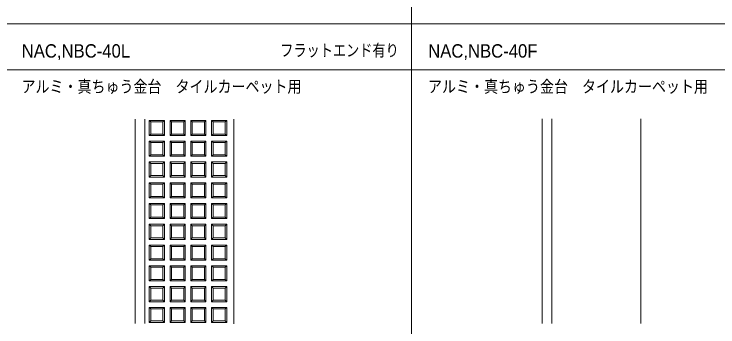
# Model space of a CAD drawing. Units: millimetres, scale not verified. Extents: x -400 to 400, y -277 to 277.
# Drawn here: x -67.2 to 217.5, y -30.5 to 95.9 of the extents above; entities that cross this region are included whole.
import ezdxf
from ezdxf.enums import TextEntityAlignment as Align

# ---------------------------------------------------------------- set-up
doc = ezdxf.new("R2010")
doc.units = ezdxf.units.MM
doc.header["$LTSCALE"] = 2
for name, color, linetype, lineweight in [('0-0_zumenwaku', 6, 'Continuous', 9), ('0-2_CSLAYER1', 3, 'Continuous', 9), ('0-5_1', 3, 'Continuous', 9)]:
    doc.layers.add(name, color=color, linetype=linetype, lineweight=lineweight)
doc.layers.add('0-1_moji', color=2, linetype='Continuous')
doc.styles.add('ＭＳ Ｐゴシック', font='')
doc.styles.get('ＭＳ Ｐゴシック').set_extended_font_data('MS PGothic')

msp = doc.modelspace()

# ---------------------------------------------------------------- linework, layer by layer
at = {"layer": '0-0_zumenwaku'}
for p, q in [((93.585, 276.938), (93.585, -93.062)), ((257.985, 91.938), (-400.015, 91.938)), ((-400.015, 73.414), (257.985, 73.414))]:
    msp.add_line(p, q, dxfattribs=at)
at = {"layer": '0-2_CSLAYER1'}
for p, q in [((-18.251, -29.227), (-18.251, 53.509)), ((-14.251, -29.227), (-14.251, 53.509)), ((-11.905, 52.354), (-12.501, 52.95)), ((-6.997, 52.354), (-6.401, 52.95)), ((-6.997, 47.446), (-6.997, 52.354)), ((-6.401, 46.85), (-6.401, 52.95)), ((-3.505, 52.354), (-4.101, 52.95)), ((1.403, 52.354), (1.999, 52.95)), ((1.403, 47.446), (1.403, 52.354)), ((1.999, 46.85), (1.999, 52.95)), ((4.895, 52.354), (4.299, 52.95)), ((9.803, 52.354), (10.399, 52.95)), ((9.803, 47.446), (9.803, 52.354)), ((10.399, 46.85), (10.399, 52.95)), ((13.295, 52.354), (12.699, 52.95)), ((18.203, 52.354), (18.799, 52.95)), ((18.203, 47.446), (18.203, 52.354)), ((18.799, 46.85), (18.799, 52.95)), ((21.749, -29.265), (21.749, 53.509)), ((-11.905, 47.446), (-12.501, 46.85)), ((-12.501, 46.85), (-6.401, 46.85)), ((-11.905, 47.446), (-6.997, 47.446)), ((-6.997, 47.446), (-6.401, 46.85)), ((-3.505, 47.446), (-4.101, 46.85)), ((-4.101, 46.85), (1.999, 46.85)), ((-3.505, 47.446), (1.403, 47.446)), ((1.403, 47.446), (1.999, 46.85)), ((4.895, 47.446), (4.299, 46.85)), ((4.299, 46.85), (10.399, 46.85)), ((4.895, 47.446), (9.803, 47.446)), ((9.803, 47.446), (10.399, 46.85)), ((13.295, 47.446), (12.699, 46.85)), ((12.699, 46.85), (18.799, 46.85)), ((13.295, 47.446), (18.203, 47.446)), ((18.203, 47.446), (18.799, 46.85)), ((-11.905, 43.954), (-12.501, 44.55)), ((-6.997, 43.954), (-6.401, 44.55)), ((-6.997, 39.046), (-6.997, 43.954)), ((-6.401, 38.45), (-6.401, 44.55)), ((-3.505, 43.954), (-4.101, 44.55)), ((1.403, 43.954), (1.999, 44.55)), ((1.403, 39.046), (1.403, 43.954)), ((1.999, 38.45), (1.999, 44.55)), ((4.895, 43.954), (4.299, 44.55)), ((9.803, 43.954), (10.399, 44.55)), ((9.803, 39.046), (9.803, 43.954)), ((10.399, 38.45), (10.399, 44.55)), ((13.295, 43.954), (12.699, 44.55)), ((18.203, 43.954), (18.799, 44.55)), ((18.203, 39.046), (18.203, 43.954)), ((18.799, 38.45), (18.799, 44.55)), ((-11.905, 39.046), (-12.501, 38.45)), ((-12.501, 38.45), (-6.401, 38.45)), ((-11.905, 39.046), (-6.997, 39.046)), ((-6.997, 39.046), (-6.401, 38.45)), ((-3.505, 39.046), (-4.101, 38.45)), ((-4.101, 38.45), (1.999, 38.45)), ((-3.505, 39.046), (1.403, 39.046)), ((1.403, 39.046), (1.999, 38.45)), ((4.895, 39.046), (4.299, 38.45)), ((4.299, 38.45), (10.399, 38.45)), ((4.895, 39.046), (9.803, 39.046)), ((9.803, 39.046), (10.399, 38.45)), ((13.295, 39.046), (12.699, 38.45)), ((12.699, 38.45), (18.799, 38.45)), ((13.295, 39.046), (18.203, 39.046)), ((18.203, 39.046), (18.799, 38.45)), ((-11.905, 35.554), (-12.501, 36.15)), ((-6.997, 35.554), (-6.401, 36.15)), ((-6.997, 30.646), (-6.997, 35.554)), ((-6.401, 30.05), (-6.401, 36.15)), ((-3.505, 35.554), (-4.101, 36.15)), ((1.403, 35.554), (1.999, 36.15)), ((1.403, 30.646), (1.403, 35.554)), ((1.999, 30.05), (1.999, 36.15)), ((4.895, 35.554), (4.299, 36.15)), ((9.803, 35.554), (10.399, 36.15)), ((9.803, 30.646), (9.803, 35.554)), ((10.399, 30.05), (10.399, 36.15)), ((13.295, 35.554), (12.699, 36.15)), ((18.203, 35.554), (18.799, 36.15)), ((18.203, 30.646), (18.203, 35.554)), ((18.799, 30.05), (18.799, 36.15)), ((-11.905, 30.646), (-12.501, 30.05)), ((-12.501, 30.05), (-6.401, 30.05)), ((-11.905, 30.646), (-6.997, 30.646)), ((-6.997, 30.646), (-6.401, 30.05)), ((-3.505, 30.646), (-4.101, 30.05)), ((-4.101, 30.05), (1.999, 30.05)), ((-3.505, 30.646), (1.403, 30.646)), ((1.403, 30.646), (1.999, 30.05)), ((4.895, 30.646), (4.299, 30.05)), ((4.299, 30.05), (10.399, 30.05)), ((4.895, 30.646), (9.803, 30.646)), ((9.803, 30.646), (10.399, 30.05)), ((13.295, 30.646), (12.699, 30.05)), ((12.699, 30.05), (18.799, 30.05)), ((13.295, 30.646), (18.203, 30.646)), ((18.203, 30.646), (18.799, 30.05)), ((-11.905, 27.154), (-12.501, 27.75)), ((-6.997, 27.154), (-6.401, 27.75)), ((-6.997, 22.246), (-6.997, 27.154)), ((-6.401, 21.65), (-6.401, 27.75)), ((-3.505, 27.154), (-4.101, 27.75)), ((1.403, 27.154), (1.999, 27.75)), ((1.403, 22.246), (1.403, 27.154)), ((1.999, 21.65), (1.999, 27.75)), ((4.895, 27.154), (4.299, 27.75)), ((9.803, 27.154), (10.399, 27.75)), ((9.803, 22.246), (9.803, 27.154)), ((10.399, 21.65), (10.399, 27.75)), ((13.295, 27.154), (12.699, 27.75)), ((18.203, 27.154), (18.799, 27.75)), ((18.203, 22.246), (18.203, 27.154)), ((18.799, 21.65), (18.799, 27.75)), ((-11.905, 22.246), (-12.501, 21.65)), ((-12.501, 21.65), (-6.401, 21.65)), ((-11.905, 22.246), (-6.997, 22.246)), ((-6.997, 22.246), (-6.401, 21.65)), ((-3.505, 22.246), (-4.101, 21.65)), ((-4.101, 21.65), (1.999, 21.65)), ((-3.505, 22.246), (1.403, 22.246)), ((1.403, 22.246), (1.999, 21.65)), ((4.895, 22.246), (4.299, 21.65)), ((4.299, 21.65), (10.399, 21.65)), ((4.895, 22.246), (9.803, 22.246)), ((9.803, 22.246), (10.399, 21.65)), ((13.295, 22.246), (12.699, 21.65)), ((12.699, 21.65), (18.799, 21.65)), ((13.295, 22.246), (18.203, 22.246)), ((18.203, 22.246), (18.799, 21.65)), ((-11.905, 18.754), (-12.501, 19.35)), ((-6.997, 18.754), (-6.401, 19.35)), ((-6.997, 13.846), (-6.997, 18.754)), ((-6.401, 13.25), (-6.401, 19.35)), ((-3.505, 18.754), (-4.101, 19.35)), ((1.403, 18.754), (1.999, 19.35)), ((1.403, 13.846), (1.403, 18.754)), ((1.999, 13.25), (1.999, 19.35)), ((4.895, 18.754), (4.299, 19.35)), ((9.803, 18.754), (10.399, 19.35)), ((9.803, 13.846), (9.803, 18.754)), ((10.399, 13.25), (10.399, 19.35)), ((13.295, 18.754), (12.699, 19.35)), ((18.203, 18.754), (18.799, 19.35)), ((18.203, 13.846), (18.203, 18.754)), ((18.799, 13.25), (18.799, 19.35)), ((-11.905, 13.846), (-12.501, 13.25)), ((-12.501, 13.25), (-6.401, 13.25)), ((-11.905, 13.846), (-6.997, 13.846)), ((-6.997, 13.846), (-6.401, 13.25)), ((-3.505, 13.846), (-4.101, 13.25)), ((-4.101, 13.25), (1.999, 13.25)), ((-3.505, 13.846), (1.403, 13.846)), ((1.403, 13.846), (1.999, 13.25)), ((4.895, 13.846), (4.299, 13.25)), ((4.299, 13.25), (10.399, 13.25)), ((4.895, 13.846), (9.803, 13.846)), ((9.803, 13.846), (10.399, 13.25)), ((13.295, 13.846), (12.699, 13.25)), ((12.699, 13.25), (18.799, 13.25)), ((13.295, 13.846), (18.203, 13.846)), ((18.203, 13.846), (18.799, 13.25)), ((-11.905, 10.354), (-12.501, 10.95)), ((-6.997, 10.354), (-6.401, 10.95)), ((-6.997, 5.446), (-6.997, 10.354)), ((-6.401, 4.85), (-6.401, 10.95)), ((-3.505, 10.354), (-4.101, 10.95)), ((1.403, 10.354), (1.999, 10.95)), ((1.403, 5.446), (1.403, 10.354)), ((1.999, 4.85), (1.999, 10.95)), ((4.895, 10.354), (4.299, 10.95)), ((9.803, 10.354), (10.399, 10.95)), ((9.803, 5.446), (9.803, 10.354)), ((10.399, 4.85), (10.399, 10.95)), ((13.295, 10.354), (12.699, 10.95)), ((18.203, 10.354), (18.799, 10.95)), ((18.203, 5.446), (18.203, 10.354)), ((18.799, 4.85), (18.799, 10.95)), ((-11.905, 5.446), (-12.501, 4.85)), ((-12.501, 4.85), (-6.401, 4.85)), ((-11.905, 5.446), (-6.997, 5.446)), ((-6.997, 5.446), (-6.401, 4.85)), ((-3.505, 5.446), (-4.101, 4.85)), ((-4.101, 4.85), (1.999, 4.85)), ((-3.505, 5.446), (1.403, 5.446)), ((1.403, 5.446), (1.999, 4.85)), ((4.895, 5.446), (4.299, 4.85)), ((4.299, 4.85), (10.399, 4.85)), ((4.895, 5.446), (9.803, 5.446)), ((9.803, 5.446), (10.399, 4.85)), ((13.295, 5.446), (12.699, 4.85)), ((12.699, 4.85), (18.799, 4.85)), ((13.295, 5.446), (18.203, 5.446)), ((18.203, 5.446), (18.799, 4.85)), ((-11.905, 1.954), (-12.501, 2.55)), ((-6.997, 1.954), (-6.401, 2.55)), ((-6.997, -2.954), (-6.997, 1.954)), ((-6.401, -3.55), (-6.401, 2.55)), ((-3.505, 1.954), (-4.101, 2.55)), ((1.403, 1.954), (1.999, 2.55)), ((1.403, -2.954), (1.403, 1.954)), ((1.999, -3.55), (1.999, 2.55)), ((4.895, 1.954), (4.299, 2.55)), ((9.803, 1.954), (10.399, 2.55)), ((9.803, -2.954), (9.803, 1.954)), ((10.399, -3.55), (10.399, 2.55)), ((13.295, 1.954), (12.699, 2.55)), ((18.203, 1.954), (18.799, 2.55)), ((18.203, -2.954), (18.203, 1.954)), ((18.799, -3.55), (18.799, 2.55)), ((-11.905, -2.954), (-12.501, -3.55)), ((-12.501, -3.55), (-6.401, -3.55)), ((-11.905, -2.954), (-6.997, -2.954)), ((-6.997, -2.954), (-6.401, -3.55)), ((-3.505, -2.954), (-4.101, -3.55)), ((-4.101, -3.55), (1.999, -3.55)), ((-3.505, -2.954), (1.403, -2.954)), ((1.403, -2.954), (1.999, -3.55)), ((4.895, -2.954), (4.299, -3.55)), ((4.299, -3.55), (10.399, -3.55)), ((4.895, -2.954), (9.803, -2.954)), ((9.803, -2.954), (10.399, -3.55)), ((13.295, -2.954), (12.699, -3.55)), ((12.699, -3.55), (18.799, -3.55)), ((13.295, -2.954), (18.203, -2.954)), ((18.203, -2.954), (18.799, -3.55)), ((-11.905, -6.446), (-12.501, -5.85)), ((-6.997, -6.446), (-6.401, -5.85)), ((-6.997, -11.354), (-6.997, -6.446)), ((-6.401, -11.95), (-6.401, -5.85)), ((-3.505, -6.446), (-4.101, -5.85)), ((1.403, -6.446), (1.999, -5.85)), ((1.403, -11.354), (1.403, -6.446)), ((1.999, -11.95), (1.999, -5.85)), ((4.895, -6.446), (4.299, -5.85)), ((9.803, -6.446), (10.399, -5.85)), ((9.803, -11.354), (9.803, -6.446)), ((10.399, -11.95), (10.399, -5.85)), ((13.295, -6.446), (12.699, -5.85)), ((18.203, -6.446), (18.799, -5.85)), ((18.203, -11.354), (18.203, -6.446)), ((18.799, -11.95), (18.799, -5.85)), ((-11.905, -11.354), (-12.501, -11.95)), ((-11.905, -11.354), (-6.997, -11.354)), ((-6.997, -11.354), (-6.401, -11.95)), ((-3.505, -11.354), (-4.101, -11.95)), ((-3.505, -11.354), (1.403, -11.354)), ((1.403, -11.354), (1.999, -11.95)), ((4.895, -11.354), (4.299, -11.95)), ((4.895, -11.354), (9.803, -11.354)), ((9.803, -11.354), (10.399, -11.95)), ((13.295, -11.354), (12.699, -11.95)), ((13.295, -11.354), (18.203, -11.354)), ((18.203, -11.354), (18.799, -11.95)), ((-12.501, -11.95), (-6.401, -11.95)), ((-4.101, -11.95), (1.999, -11.95)), ((4.299, -11.95), (10.399, -11.95)), ((12.699, -11.95), (18.799, -11.95)), ((-11.905, -14.846), (-12.501, -14.25)), ((-6.997, -14.846), (-6.401, -14.25)), ((-6.997, -19.754), (-6.997, -14.846)), ((-6.401, -20.35), (-6.401, -14.25)), ((-3.505, -14.846), (-4.101, -14.25)), ((1.403, -14.846), (1.999, -14.25)), ((1.403, -19.754), (1.403, -14.846)), ((1.999, -20.35), (1.999, -14.25)), ((4.895, -14.846), (4.299, -14.25)), ((9.803, -14.846), (10.399, -14.25)), ((9.803, -19.754), (9.803, -14.846)), ((10.399, -20.35), (10.399, -14.25)), ((13.295, -14.846), (12.699, -14.25)), ((18.203, -14.846), (18.799, -14.25)), ((18.203, -19.754), (18.203, -14.846)), ((18.799, -20.35), (18.799, -14.25)), ((-11.905, -19.754), (-12.501, -20.35)), ((-11.905, -19.754), (-6.997, -19.754)), ((-6.997, -19.754), (-6.401, -20.35)), ((-3.505, -19.754), (-4.101, -20.35)), ((-3.505, -19.754), (1.403, -19.754)), ((1.403, -19.754), (1.999, -20.35)), ((4.895, -19.754), (4.299, -20.35)), ((4.895, -19.754), (9.803, -19.754)), ((9.803, -19.754), (10.399, -20.35)), ((13.295, -19.754), (12.699, -20.35)), ((13.295, -19.754), (18.203, -19.754)), ((18.203, -19.754), (18.799, -20.35)), ((-12.501, -20.35), (-6.401, -20.35)), ((-11.905, -23.246), (-12.501, -22.65)), ((-6.997, -23.246), (-6.401, -22.65)), ((-6.401, -28.75), (-6.401, -22.65)), ((-4.101, -20.35), (1.999, -20.35)), ((-3.505, -23.246), (-4.101, -22.65)), ((1.403, -23.246), (1.999, -22.65)), ((1.999, -28.75), (1.999, -22.65)), ((4.299, -20.35), (10.399, -20.35)), ((4.895, -23.246), (4.299, -22.65)), ((9.803, -23.246), (10.399, -22.65)), ((10.399, -28.75), (10.399, -22.65)), ((12.699, -20.35), (18.799, -20.35)), ((13.295, -23.246), (12.699, -22.65)), ((18.203, -23.246), (18.799, -22.65)), ((18.799, -28.75), (18.799, -22.65)), ((-6.997, -28.154), (-6.997, -23.246)), ((1.403, -28.154), (1.403, -23.246)), ((9.803, -28.154), (9.803, -23.246)), ((18.203, -28.154), (18.203, -23.246)), ((-11.905, -28.154), (-12.501, -28.75)), ((-11.905, -28.154), (-6.997, -28.154)), ((-6.997, -28.154), (-6.401, -28.75)), ((-3.505, -28.154), (-4.101, -28.75)), ((-3.505, -28.154), (1.403, -28.154)), ((1.403, -28.154), (1.999, -28.75)), ((4.895, -28.154), (4.299, -28.75)), ((4.895, -28.154), (9.803, -28.154)), ((9.803, -28.154), (10.399, -28.75)), ((13.295, -28.154), (12.699, -28.75)), ((13.295, -28.154), (18.203, -28.154)), ((18.203, -28.154), (18.799, -28.75)), ((-12.501, -28.75), (-6.401, -28.75)), ((-4.101, -28.75), (1.999, -28.75)), ((4.299, -28.75), (10.399, -28.75)), ((12.699, -28.75), (18.799, -28.75))]:
    msp.add_line(p, q, dxfattribs=at)
for points in [[(-12.501, 46.85), (-12.501, 52.95), (-6.401, 52.95)], [(-11.905, 47.446), (-11.905, 52.354), (-6.997, 52.354)], [(-4.101, 46.85), (-4.101, 52.95), (1.999, 52.95)], [(-3.505, 47.446), (-3.505, 52.354), (1.403, 52.354)], [(4.299, 46.85), (4.299, 52.95), (10.399, 52.95)], [(4.895, 47.446), (4.895, 52.354), (9.803, 52.354)], [(12.699, 46.85), (12.699, 52.95), (18.799, 52.95)], [(13.295, 47.446), (13.295, 52.354), (18.203, 52.354)], [(-12.501, 38.45), (-12.501, 44.55), (-6.401, 44.55)], [(-11.905, 39.046), (-11.905, 43.954), (-6.997, 43.954)], [(-4.101, 38.45), (-4.101, 44.55), (1.999, 44.55)], [(-3.505, 39.046), (-3.505, 43.954), (1.403, 43.954)], [(4.299, 38.45), (4.299, 44.55), (10.399, 44.55)], [(4.895, 39.046), (4.895, 43.954), (9.803, 43.954)], [(12.699, 38.45), (12.699, 44.55), (18.799, 44.55)], [(13.295, 39.046), (13.295, 43.954), (18.203, 43.954)], [(-12.501, 30.05), (-12.501, 36.15), (-6.401, 36.15)], [(-11.905, 30.646), (-11.905, 35.554), (-6.997, 35.554)], [(-4.101, 30.05), (-4.101, 36.15), (1.999, 36.15)], [(-3.505, 30.646), (-3.505, 35.554), (1.403, 35.554)], [(4.299, 30.05), (4.299, 36.15), (10.399, 36.15)], [(4.895, 30.646), (4.895, 35.554), (9.803, 35.554)], [(12.699, 30.05), (12.699, 36.15), (18.799, 36.15)], [(13.295, 30.646), (13.295, 35.554), (18.203, 35.554)], [(-12.501, 21.65), (-12.501, 27.75), (-6.401, 27.75)], [(-11.905, 22.246), (-11.905, 27.154), (-6.997, 27.154)], [(-4.101, 21.65), (-4.101, 27.75), (1.999, 27.75)], [(-3.505, 22.246), (-3.505, 27.154), (1.403, 27.154)], [(4.299, 21.65), (4.299, 27.75), (10.399, 27.75)], [(4.895, 22.246), (4.895, 27.154), (9.803, 27.154)], [(12.699, 21.65), (12.699, 27.75), (18.799, 27.75)], [(13.295, 22.246), (13.295, 27.154), (18.203, 27.154)], [(-12.501, 13.25), (-12.501, 19.35), (-6.401, 19.35)], [(-11.905, 13.846), (-11.905, 18.754), (-6.997, 18.754)], [(-4.101, 13.25), (-4.101, 19.35), (1.999, 19.35)], [(-3.505, 13.846), (-3.505, 18.754), (1.403, 18.754)], [(4.299, 13.25), (4.299, 19.35), (10.399, 19.35)], [(4.895, 13.846), (4.895, 18.754), (9.803, 18.754)], [(12.699, 13.25), (12.699, 19.35), (18.799, 19.35)], [(13.295, 13.846), (13.295, 18.754), (18.203, 18.754)], [(-12.501, 4.85), (-12.501, 10.95), (-6.401, 10.95)], [(-11.905, 5.446), (-11.905, 10.354), (-6.997, 10.354)], [(-4.101, 4.85), (-4.101, 10.95), (1.999, 10.95)], [(-3.505, 5.446), (-3.505, 10.354), (1.403, 10.354)], [(4.299, 4.85), (4.299, 10.95), (10.399, 10.95)], [(4.895, 5.446), (4.895, 10.354), (9.803, 10.354)], [(12.699, 4.85), (12.699, 10.95), (18.799, 10.95)], [(13.295, 5.446), (13.295, 10.354), (18.203, 10.354)], [(-12.501, -3.55), (-12.501, 2.55), (-6.401, 2.55)], [(-11.905, -2.954), (-11.905, 1.954), (-6.997, 1.954)], [(-4.101, -3.55), (-4.101, 2.55), (1.999, 2.55)], [(-3.505, -2.954), (-3.505, 1.954), (1.403, 1.954)], [(4.299, -3.55), (4.299, 2.55), (10.399, 2.55)], [(4.895, -2.954), (4.895, 1.954), (9.803, 1.954)], [(12.699, -3.55), (12.699, 2.55), (18.799, 2.55)], [(13.295, -2.954), (13.295, 1.954), (18.203, 1.954)], [(-12.501, -11.95), (-12.501, -5.85), (-6.401, -5.85)], [(-11.905, -11.354), (-11.905, -6.446), (-6.997, -6.446)], [(-4.101, -11.95), (-4.101, -5.85), (1.999, -5.85)], [(-3.505, -11.354), (-3.505, -6.446), (1.403, -6.446)], [(4.299, -11.95), (4.299, -5.85), (10.399, -5.85)], [(4.895, -11.354), (4.895, -6.446), (9.803, -6.446)], [(12.699, -11.95), (12.699, -5.85), (18.799, -5.85)], [(13.295, -11.354), (13.295, -6.446), (18.203, -6.446)], [(-12.501, -20.35), (-12.501, -14.25), (-6.401, -14.25)], [(-11.905, -19.754), (-11.905, -14.846), (-6.997, -14.846)], [(-4.101, -20.35), (-4.101, -14.25), (1.999, -14.25)], [(-3.505, -19.754), (-3.505, -14.846), (1.403, -14.846)], [(4.299, -20.35), (4.299, -14.25), (10.399, -14.25)], [(4.895, -19.754), (4.895, -14.846), (9.803, -14.846)], [(12.699, -20.35), (12.699, -14.25), (18.799, -14.25)], [(13.295, -19.754), (13.295, -14.846), (18.203, -14.846)], [(-12.501, -28.75), (-12.501, -22.65), (-6.401, -22.65)], [(-4.101, -28.75), (-4.101, -22.65), (1.999, -22.65)], [(4.299, -28.75), (4.299, -22.65), (10.399, -22.65)], [(12.699, -28.75), (12.699, -22.65), (18.799, -22.65)], [(-11.905, -28.154), (-11.905, -23.246), (-6.997, -23.246)], [(-3.505, -28.154), (-3.505, -23.246), (1.403, -23.246)], [(4.895, -28.154), (4.895, -23.246), (9.803, -23.246)], [(13.295, -28.154), (13.295, -23.246), (18.203, -23.246)]]:
    msp.add_lwpolyline(points, dxfattribs=at)
at = {"layer": '0-5_1'}
for p, q in [((146.349, 53.547), (146.349, -29.227)), ((150.349, -29.227), (150.349, 53.547)), ((186.349, 53.547), (186.349, -29.227))]:
    msp.add_line(p, q, dxfattribs=at)

# ---------------------------------------------------------------- texts
at = {"layer": '0-1_moji', "style": 'ＭＳ Ｐゴシック'}
for s, height, width, p in [('NAC,NBC-40L', 5.425, 0.95, (-64.11, 76.698)), ('フラットエンド有り', 4.883, 0.8, (40.452, 77.379)), ('NAC,NBC-40F', 5.425, 0.95, (100.29, 76.698)), ('アルミ・真ちゅう金台\u3000タイルカーペット用', 4.883, 0.85, (-64.183, 62.733)), ('アルミ・真ちゅう金台\u3000タイルカーペット用', 4.883, 0.85, (100.217, 62.733))]:
    msp.add_text(s, height=height, dxfattribs=dict(at, width=width)).set_placement(p, align=Align.BOTTOM_LEFT)

doc.saveas('drawing.dxf')
